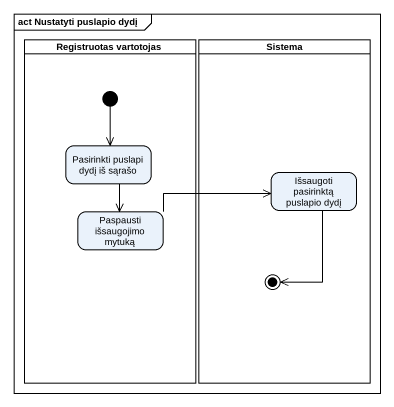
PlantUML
@startuml
mainframe act Nustatyti puslapio dydį
hide empty description
state "Registruotas vartotojas" as Registruotas_vartotojas <<partition>> {
  state "Pasirinkti puslapi dydį iš sąrašo" as Pasirinkti_puslapi_dydį_iš
  state "Paspausti išsaugojimo mytuką" as Paspausti_išsaugojimo_mytuką
  [*] --> Pasirinkti_puslapi_dydį_iš
}
state Sistema <<partition>> {
  state "Išsaugoti pasirinktą puslapio dydį" as Išsaugoti_pasirinktą
  Išsaugoti_pasirinktą --> [*]
}
Pasirinkti_puslapi_dydį_iš --> Paspausti_išsaugojimo_mytuką
Paspausti_išsaugojimo_mytuką -right-> Išsaugoti_pasirinktą
@enduml
